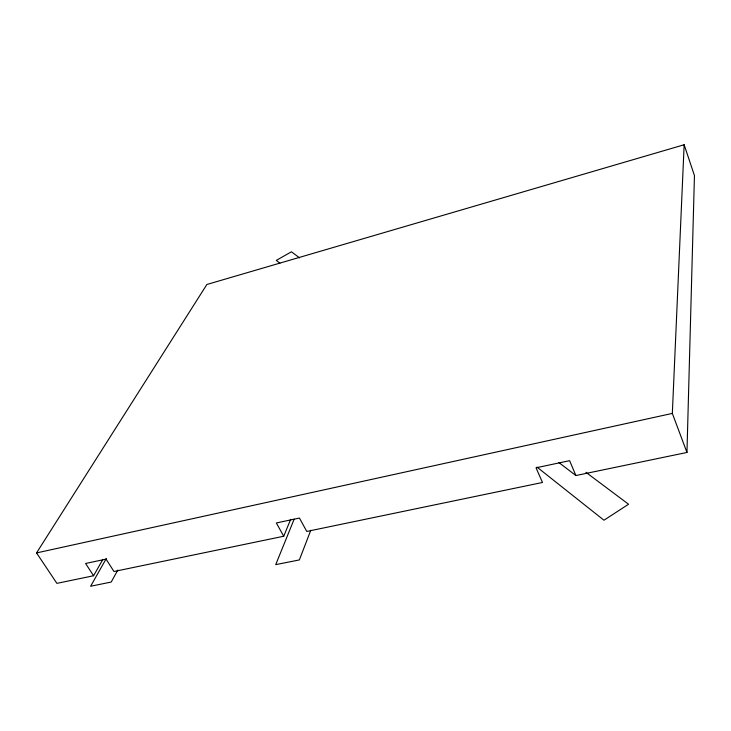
<?xml version="1.0" encoding="UTF-8"?>
<svg xmlns="http://www.w3.org/2000/svg" width="731" height="731" viewBox="0 0 731 731"><rect width="100%" height="100%" fill="white"/><g stroke="black" fill="none" stroke-linecap="round" stroke-linejoin="round"><path stroke-width="1.1" d="M558.84 462.513L575.9 475.534L686.957 452.452L694.45 175.604L684.152 144.747L206.864 284.496L36.55 552.919L56.89 583.365L93.577 575.745L102.605 559.882M686.957 452.452L672.337 413.408L684.152 144.747M310.812 530.24L299.363 559.928L275.715 564.643L294.164 519.165M93.577 575.745L85.6 563.473L106.05 559.124L113.972 571.505L283.747 536.234L290.655 519.33M117.81 570.043L111.222 582.04L90.607 586.253L106.361 558.438M36.55 552.919L672.337 413.408M299.609 257.906L291.441 251.793L276.327 260.373L279.882 263.187M585.951 472.327L628.569 504.244L603.961 520.216L536.993 467.1M283.747 536.234L276.336 522.967L299.445 518.051L306.782 531.446L542.484 482.469L536.042 467.803L569.604 460.676L575.9 475.534"/></g></svg>
